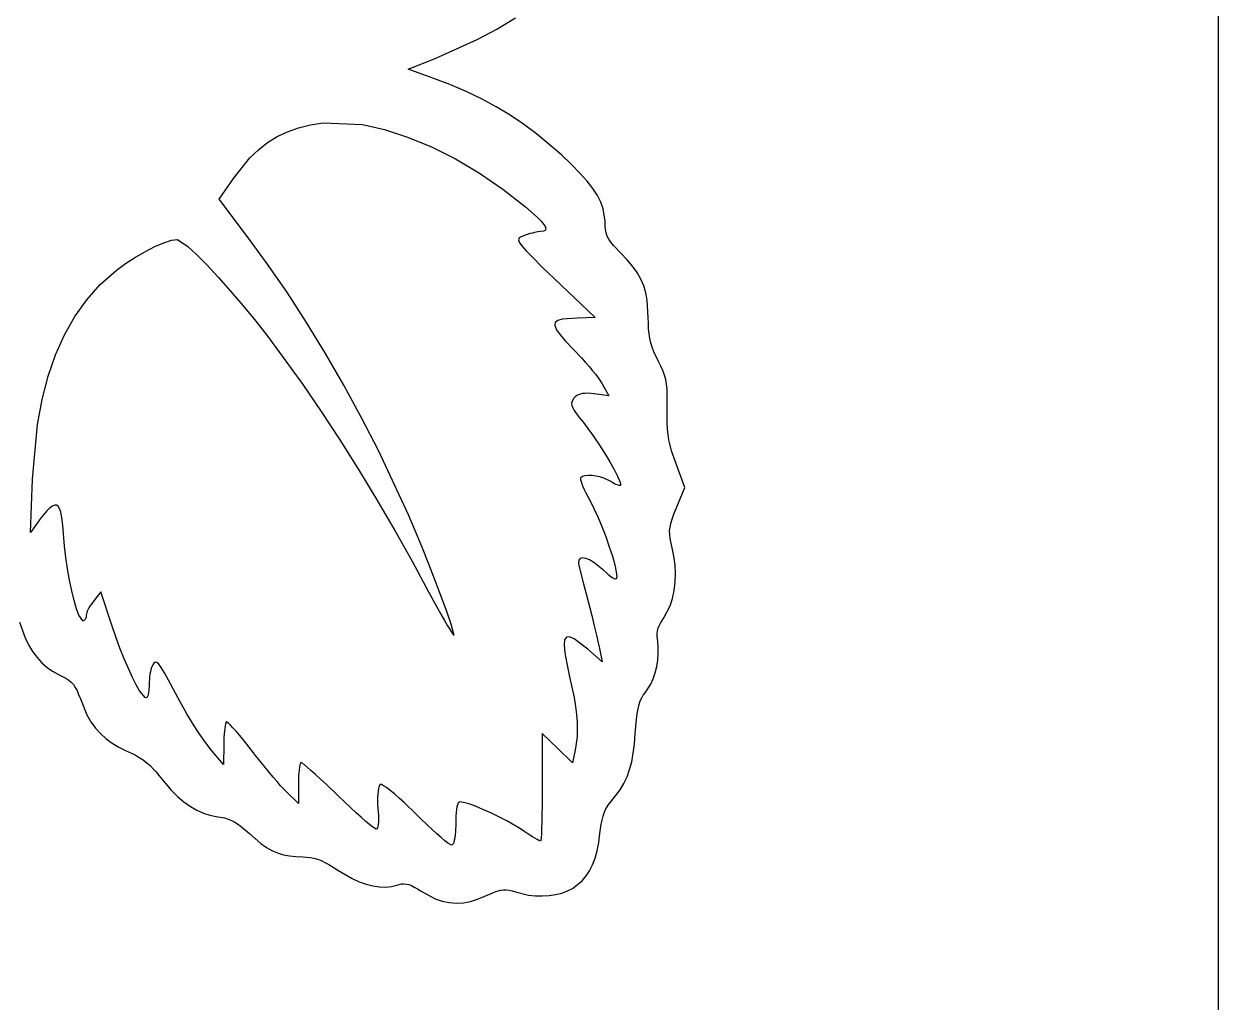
# Model space of a CAD drawing. Extents: x -395 to -66, y -1367 to -1153.
# Drawn here: x -107.802 to -104.276, y -1301.467 to -1298.581 of the extents above; entities that cross this region are included whole.
import ezdxf

# ---------------------------------------------------------------- set-up
doc = ezdxf.new("R2010")
doc.units = 0
doc.layers.add('FAB_3$PI_PROJECTOR$RPI$SI0', color=85, linetype='CONTINUOUS')

msp = doc.modelspace()

# ---------------------------------------------------------------- linework, layer by layer
at = {"layer": 'FAB_3$PI_PROJECTOR$RPI$SI0'}
for p, q in [((-104.276, -1281.1297), (-104.276, -1331.6297)), ((-106.4049, -1298.5965), (-106.3498, -1298.5634)), ((-106.4631, -1298.6277), (-106.4049, -1298.5965)), ((-106.5872, -1298.6832), (-106.4631, -1298.6277)), ((-106.6672, -1298.7145), (-106.5872, -1298.6832)), ((-106.5942, -1298.7412), (-106.6672, -1298.7145)), ((-106.544, -1298.7603), (-106.5942, -1298.7412)), ((-106.4963, -1298.7807), (-106.544, -1298.7603)), ((-106.4509, -1298.8024), (-106.4963, -1298.7807)), ((-106.4076, -1298.8256), (-106.4509, -1298.8024)), ((-106.3661, -1298.8504), (-106.4076, -1298.8256)), ((-106.3263, -1298.8768), (-106.3661, -1298.8504)), ((-107.0535, -1298.9138), (-107.0231, -1298.8994)), ((-107.0231, -1298.8994), (-106.9905, -1298.888)), ((-106.9905, -1298.888), (-106.9555, -1298.8794)), ((-106.9555, -1298.8794), (-106.9179, -1298.8735)), ((-106.9179, -1298.8735), (-106.8019, -1298.8783)), ((-106.8019, -1298.8783), (-106.7369, -1298.8929)), ((-106.7369, -1298.8929), (-106.6688, -1298.915)), ((-106.2879, -1298.9051), (-106.3263, -1298.8768)), ((-107.1089, -1298.9524), (-107.082, -1298.9314)), ((-107.082, -1298.9314), (-107.0535, -1298.9138)), ((-106.6688, -1298.915), (-106.5986, -1298.9441)), ((-106.2147, -1298.9674), (-106.2879, -1298.9051)), ((-107.1345, -1298.9768), (-107.1089, -1298.9524)), ((-106.5986, -1298.9441), (-106.5276, -1298.9797)), ((-106.1853, -1298.9956), (-106.2147, -1298.9674)), ((-107.1824, -1299.0371), (-107.1345, -1298.9768)), ((-106.5276, -1298.9797), (-106.4568, -1299.0213)), ((-106.1601, -1299.0213), (-106.1853, -1298.9956)), ((-107.2253, -1299.0986), (-107.1824, -1299.0371)), ((-106.4568, -1299.0213), (-106.3873, -1299.0684)), ((-106.1391, -1299.0451), (-106.1601, -1299.0213)), ((-106.3873, -1299.0684), (-106.3203, -1299.1206)), ((-106.1219, -1299.0672), (-106.1391, -1299.0451)), ((-106.1083, -1299.0879), (-106.1219, -1299.0672)), ((-107.136, -1299.2169), (-107.2253, -1299.0986)), ((-106.0982, -1299.1075), (-106.1083, -1299.0879)), ((-106.0912, -1299.1265), (-106.0982, -1299.1075)), ((-106.3203, -1299.1206), (-106.2865, -1299.1509)), ((-106.0859, -1299.1635), (-106.0912, -1299.1265)), ((-106.2865, -1299.1509), (-106.2749, -1299.1628)), ((-106.2749, -1299.1628), (-106.2667, -1299.1726)), ((-106.2667, -1299.1726), (-106.262, -1299.1804)), ((-106.262, -1299.1804), (-106.2606, -1299.1864)), ((-106.0857, -1299.1765), (-106.0859, -1299.1635)), ((-106.0846, -1299.1878), (-106.0857, -1299.1765)), ((-107.3661, -1299.2195), (-107.3483, -1299.2169)), ((-107.3483, -1299.2169), (-107.3177, -1299.2376)), ((-107.0802, -1299.2927), (-107.136, -1299.2169)), ((-106.3396, -1299.2127), (-106.3418, -1299.2178)), ((-106.3418, -1299.2178), (-106.3395, -1299.2251)), ((-106.325, -1299.2053), (-106.3396, -1299.2127)), ((-106.319, -1299.2034), (-106.325, -1299.2053)), ((-106.3129, -1299.2015), (-106.319, -1299.2034)), ((-106.3067, -1299.1997), (-106.3129, -1299.2015)), ((-106.3005, -1299.1981), (-106.3067, -1299.1997)), ((-106.2946, -1299.1966), (-106.3005, -1299.1981)), ((-106.2891, -1299.1954), (-106.2946, -1299.1966)), ((-106.2841, -1299.1945), (-106.2891, -1299.1954)), ((-106.2762, -1299.1937), (-106.2841, -1299.1945)), ((-106.2678, -1299.1929), (-106.2762, -1299.1937)), ((-106.2625, -1299.1905), (-106.2678, -1299.1929)), ((-106.2606, -1299.1864), (-106.2625, -1299.1905)), ((-106.0827, -1299.198), (-106.0846, -1299.1878)), ((-106.0796, -1299.2073), (-106.0827, -1299.198)), ((-106.0751, -1299.2163), (-106.0796, -1299.2073)), ((-106.0691, -1299.2254), (-106.0751, -1299.2163)), ((-107.4721, -1299.2694), (-107.4428, -1299.2523)), ((-107.4428, -1299.2523), (-107.4146, -1299.2378)), ((-107.4146, -1299.2378), (-107.3886, -1299.2267)), ((-107.3886, -1299.2267), (-107.3661, -1299.2195)), ((-107.3177, -1299.2376), (-107.2923, -1299.2613)), ((-106.3395, -1299.2251), (-106.332, -1299.2358)), ((-106.332, -1299.2358), (-106.3186, -1299.2509)), ((-106.3186, -1299.2509), (-106.2986, -1299.2714)), ((-106.0613, -1299.235), (-106.0691, -1299.2254)), ((-106.0395, -1299.2575), (-106.0613, -1299.235)), ((-107.5294, -1299.3087), (-107.5014, -1299.2884)), ((-107.5014, -1299.2884), (-107.4721, -1299.2694)), ((-107.2923, -1299.2613), (-107.262, -1299.2921)), ((-106.2986, -1299.2714), (-106.2712, -1299.2984)), ((-106.0206, -1299.2771), (-106.0395, -1299.2575)), ((-106.0045, -1299.2961), (-106.0206, -1299.2771)), ((-107.5769, -1299.3503), (-107.5294, -1299.3087)), ((-107.262, -1299.2921), (-107.228, -1299.3286)), ((-107.0237, -1299.3748), (-107.0802, -1299.2927)), ((-106.2712, -1299.2984), (-106.2356, -1299.3329)), ((-105.9911, -1299.3148), (-106.0045, -1299.2961)), ((-105.9804, -1299.3338), (-105.9911, -1299.3148)), ((-107.6161, -1299.3949), (-107.5769, -1299.3503)), ((-107.228, -1299.3286), (-107.1917, -1299.3694)), ((-106.2356, -1299.3329), (-106.115, -1299.4478)), ((-105.9719, -1299.3535), (-105.9804, -1299.3338)), ((-105.9657, -1299.3742), (-105.9719, -1299.3535)), ((-107.651, -1299.4441), (-107.6161, -1299.3949)), ((-107.1917, -1299.3694), (-107.1543, -1299.413)), ((-106.9672, -1299.462), (-107.0237, -1299.3748)), ((-105.9615, -1299.3966), (-105.9657, -1299.3742)), ((-107.1543, -1299.413), (-107.1171, -1299.4582)), ((-105.9583, -1299.4478), (-105.9615, -1299.3966)), ((-107.6815, -1299.4982), (-107.651, -1299.4441)), ((-107.1171, -1299.4582), (-107.0815, -1299.5035)), ((-106.9115, -1299.5532), (-106.9672, -1299.462)), ((-106.2327, -1299.4624), (-106.2339, -1299.4714)), ((-106.2254, -1299.456), (-106.2327, -1299.4624)), ((-106.2121, -1299.4518), (-106.2254, -1299.456)), ((-106.1672, -1299.449), (-106.2121, -1299.4518)), ((-106.115, -1299.4478), (-106.1672, -1299.449)), ((-105.958, -1299.4648), (-105.9583, -1299.4478)), ((-105.9572, -1299.4805), (-105.958, -1299.4648)), ((-107.7078, -1299.5571), (-107.6815, -1299.4982)), ((-106.2339, -1299.4714), (-106.2292, -1299.4833)), ((-106.2292, -1299.4833), (-106.2186, -1299.4986)), ((-106.2186, -1299.4986), (-106.2022, -1299.5176)), ((-105.9557, -1299.4951), (-105.9572, -1299.4805)), ((-105.9535, -1299.5089), (-105.9557, -1299.4951)), ((-107.0815, -1299.5035), (-106.978, -1299.6453)), ((-106.2022, -1299.5176), (-106.1799, -1299.5406)), ((-105.9505, -1299.5221), (-105.9535, -1299.5089)), ((-105.9466, -1299.5351), (-105.9505, -1299.5221)), ((-105.9419, -1299.5482), (-105.9466, -1299.5351)), ((-107.7298, -1299.6208), (-107.7078, -1299.5571)), ((-106.8571, -1299.6472), (-106.9115, -1299.5532)), ((-106.1799, -1299.5406), (-106.1559, -1299.5662)), ((-106.1559, -1299.5662), (-106.1443, -1299.5792)), ((-105.9293, -1299.5754), (-105.9419, -1299.5482)), ((-106.1443, -1299.5792), (-106.1331, -1299.592)), ((-106.1331, -1299.592), (-106.1228, -1299.6043)), ((-106.1228, -1299.6043), (-106.1135, -1299.6157)), ((-105.9216, -1299.5905), (-105.9293, -1299.5754)), ((-105.9154, -1299.6042), (-105.9216, -1299.5905)), ((-105.9105, -1299.6173), (-105.9154, -1299.6042)), ((-107.7477, -1299.6894), (-107.7298, -1299.6208)), ((-106.1135, -1299.6157), (-106.1054, -1299.6262)), ((-106.1054, -1299.6262), (-106.0989, -1299.6353)), ((-106.0989, -1299.6353), (-106.0941, -1299.6427)), ((-105.9069, -1299.6304), (-105.9105, -1299.6173)), ((-105.9044, -1299.644), (-105.9069, -1299.6304)), ((-106.978, -1299.6453), (-106.9239, -1299.7248)), ((-106.8047, -1299.743), (-106.8571, -1299.6472)), ((-106.1646, -1299.6751), (-106.1695, -1299.6779)), ((-106.1589, -1299.6731), (-106.1646, -1299.6751)), ((-106.1526, -1299.6717), (-106.1589, -1299.6731)), ((-106.1454, -1299.6711), (-106.1526, -1299.6717)), ((-106.1373, -1299.671), (-106.1454, -1299.6711)), ((-106.1184, -1299.6729), (-106.1373, -1299.671)), ((-106.0743, -1299.6787), (-106.1184, -1299.6729)), ((-106.0941, -1299.6427), (-106.0743, -1299.6787)), ((-105.9028, -1299.6589), (-105.9044, -1299.644)), ((-105.9021, -1299.6756), (-105.9028, -1299.6589)), ((-105.9026, -1299.717), (-105.9021, -1299.6756)), ((-107.7614, -1299.7629), (-107.7477, -1299.6894)), ((-106.184, -1299.6959), (-106.1848, -1299.7012)), ((-106.1848, -1299.7012), (-106.1839, -1299.7071)), ((-106.1776, -1299.6857), (-106.184, -1299.6959)), ((-106.1839, -1299.7071), (-106.1812, -1299.7138)), ((-106.1739, -1299.6814), (-106.1776, -1299.6857)), ((-106.1695, -1299.6779), (-106.1739, -1299.6814)), ((-106.9239, -1299.7248), (-106.8691, -1299.8085)), ((-106.7549, -1299.8393), (-106.8047, -1299.743)), ((-106.1812, -1299.7138), (-106.1766, -1299.7219)), ((-106.1766, -1299.7219), (-106.1699, -1299.7317)), ((-106.1699, -1299.7317), (-106.161, -1299.7434)), ((-106.161, -1299.7434), (-106.1498, -1299.7576)), ((-105.9028, -1299.7383), (-105.9026, -1299.717)), ((-105.9024, -1299.7576), (-105.9028, -1299.7383)), ((-107.7765, -1299.9247), (-107.7614, -1299.7629)), ((-106.1498, -1299.7576), (-106.1187, -1299.7995)), ((-105.9014, -1299.7755), (-105.9024, -1299.7576)), ((-105.8997, -1299.7923), (-105.9014, -1299.7755)), ((-106.8691, -1299.8085), (-106.8142, -1299.8956)), ((-106.1187, -1299.7995), (-106.1024, -1299.824)), ((-105.8972, -1299.8084), (-105.8997, -1299.7923)), ((-105.8938, -1299.8244), (-105.8972, -1299.8084)), ((-106.6661, -1300.0291), (-106.7549, -1299.8393)), ((-106.1024, -1299.824), (-106.0865, -1299.849)), ((-106.0865, -1299.849), (-106.0718, -1299.8735)), ((-105.8893, -1299.8407), (-105.8938, -1299.8244)), ((-105.8771, -1299.8759), (-105.8893, -1299.8407)), ((-106.0718, -1299.8735), (-106.0591, -1299.8962)), ((-105.8504, -1299.949), (-105.8771, -1299.8759)), ((-106.8142, -1299.8956), (-106.7599, -1299.985)), ((-106.1579, -1299.92), (-106.1581, -1299.9259)), ((-106.1524, -1299.9165), (-106.1579, -1299.92)), ((-106.1447, -1299.9142), (-106.1524, -1299.9165)), ((-106.1352, -1299.9133), (-106.1447, -1299.9142)), ((-106.1245, -1299.9135), (-106.1352, -1299.9133)), ((-106.1131, -1299.915), (-106.1245, -1299.9135)), ((-106.1012, -1299.9175), (-106.1131, -1299.915)), ((-106.0896, -1299.9212), (-106.1012, -1299.9175)), ((-106.0685, -1299.9316), (-106.0896, -1299.9212)), ((-106.0591, -1299.8962), (-106.049, -1299.9159)), ((-106.049, -1299.9159), (-106.0422, -1299.9312)), ((-107.7823, -1300.0813), (-107.7765, -1299.9247)), ((-106.1581, -1299.9259), (-106.1566, -1299.9313)), ((-106.1566, -1299.9313), (-106.1543, -1299.938)), ((-106.1543, -1299.938), (-106.1511, -1299.9459)), ((-106.1511, -1299.9459), (-106.1471, -1299.9548)), ((-106.1471, -1299.9548), (-106.1425, -1299.9647)), ((-106.0633, -1299.9349), (-106.0685, -1299.9316)), ((-106.0583, -1299.9376), (-106.0633, -1299.9349)), ((-106.0538, -1299.9397), (-106.0583, -1299.9376)), ((-106.0498, -1299.9413), (-106.0538, -1299.9397)), ((-106.0463, -1299.9424), (-106.0498, -1299.9413)), ((-106.0434, -1299.9429), (-106.0463, -1299.9424)), ((-106.0413, -1299.9428), (-106.0434, -1299.9429)), ((-106.0422, -1299.9312), (-106.0395, -1299.9409)), ((-106.0395, -1299.9409), (-106.0413, -1299.9428)), ((-105.8759, -1300.0105), (-105.8504, -1299.949)), ((-106.7599, -1299.985), (-106.7068, -1300.0756)), ((-106.1425, -1299.9647), (-106.1371, -1299.9752)), ((-106.1371, -1299.9752), (-106.1312, -1299.9862)), ((-106.1312, -1299.9862), (-106.1075, -1300.0351)), ((-107.744, -1300.0293), (-107.7488, -1300.0353)), ((-107.7392, -1300.0236), (-107.744, -1300.0293)), ((-107.7343, -1300.0182), (-107.7392, -1300.0236)), ((-107.7296, -1300.0135), (-107.7343, -1300.0182)), ((-107.7252, -1300.0093), (-107.7296, -1300.0135)), ((-107.7173, -1300.0036), (-107.7252, -1300.0093)), ((-107.7106, -1300.0008), (-107.7173, -1300.0036)), ((-107.7049, -1300.0007), (-107.7106, -1300.0008)), ((-107.7002, -1300.0038), (-107.7049, -1300.0007)), ((-107.6963, -1300.0107), (-107.7002, -1300.0038)), ((-107.6929, -1300.022), (-107.6963, -1300.0107)), ((-107.6899, -1300.0381), (-107.6929, -1300.022)), ((-106.6472, -1300.0733), (-106.6661, -1300.0291)), ((-105.8878, -1300.0422), (-105.8826, -1300.0276)), ((-105.8826, -1300.0276), (-105.8759, -1300.0105)), ((-107.7579, -1300.0477), (-107.7823, -1300.0813)), ((-107.7535, -1300.0415), (-107.7579, -1300.0477)), ((-107.7488, -1300.0353), (-107.7535, -1300.0415)), ((-107.6871, -1300.0598), (-107.6899, -1300.0381)), ((-107.6813, -1300.1219), (-107.6871, -1300.0598)), ((-106.1075, -1300.0351), (-106.0955, -1300.0639)), ((-106.0955, -1300.0639), (-106.084, -1300.0939)), ((-105.894, -1300.0662), (-105.8916, -1300.0548)), ((-105.8916, -1300.0548), (-105.8878, -1300.0422)), ((-106.7068, -1300.0756), (-106.6556, -1300.1664)), ((-106.6269, -1300.1227), (-106.6472, -1300.0733)), ((-106.084, -1300.0939), (-106.0734, -1300.1236)), ((-105.8952, -1300.0769), (-105.894, -1300.0662)), ((-105.8951, -1300.0877), (-105.8952, -1300.0769)), ((-105.8938, -1300.0992), (-105.8951, -1300.0877)), ((-105.8875, -1300.1266), (-105.8938, -1300.0992)), ((-107.6776, -1300.1552), (-107.6813, -1300.1219)), ((-106.6062, -1300.1746), (-106.6269, -1300.1227)), ((-106.0734, -1300.1236), (-106.0644, -1300.1517)), ((-105.8824, -1300.1515), (-105.8875, -1300.1266)), ((-107.6726, -1300.1891), (-107.6776, -1300.1552)), ((-106.6556, -1300.1664), (-106.6069, -1300.2565)), ((-106.1633, -1300.1636), (-106.1646, -1300.1719)), ((-106.159, -1300.1585), (-106.1633, -1300.1636)), ((-106.1521, -1300.1566), (-106.159, -1300.1585)), ((-106.1428, -1300.1579), (-106.1521, -1300.1566)), ((-106.1316, -1300.1623), (-106.1428, -1300.1579)), ((-106.1187, -1300.1698), (-106.1316, -1300.1623)), ((-106.0894, -1300.1939), (-106.1187, -1300.1698)), ((-106.0644, -1300.1517), (-106.0574, -1300.1768)), ((-105.8794, -1300.177), (-105.8824, -1300.1515)), ((-107.6667, -1300.2224), (-107.6726, -1300.1891)), ((-106.5861, -1300.2263), (-106.6062, -1300.1746)), ((-106.1646, -1300.1719), (-106.1625, -1300.1834)), ((-106.1625, -1300.1834), (-106.1493, -1300.2327)), ((-106.0811, -1300.202), (-106.0894, -1300.1939)), ((-106.0738, -1300.2084), (-106.0811, -1300.202)), ((-106.0574, -1300.1768), (-106.0528, -1300.1975)), ((-106.0528, -1300.1975), (-106.0511, -1300.2124)), ((-105.8784, -1300.2028), (-105.8794, -1300.177)), ((-105.8794, -1300.2283), (-105.8784, -1300.2028)), ((-107.6602, -1300.254), (-107.6667, -1300.2224)), ((-106.5677, -1300.275), (-106.5861, -1300.2263)), ((-106.1493, -1300.2327), (-106.1415, -1300.263)), ((-106.0676, -1300.2134), (-106.0738, -1300.2084)), ((-106.0625, -1300.2168), (-106.0676, -1300.2134)), ((-106.0583, -1300.2187), (-106.0625, -1300.2168)), ((-106.0551, -1300.2192), (-106.0583, -1300.2187)), ((-106.0529, -1300.2183), (-106.0551, -1300.2192)), ((-106.0511, -1300.2124), (-106.0529, -1300.2183)), ((-105.8823, -1300.2529), (-105.8794, -1300.2283)), ((-107.6534, -1300.2825), (-107.6602, -1300.254)), ((-107.5746, -1300.2565), (-107.5955, -1300.2832)), ((-107.5421, -1300.3551), (-107.5746, -1300.2565)), ((-106.6069, -1300.2565), (-106.5818, -1300.3025)), ((-106.552, -1300.318), (-106.5677, -1300.275)), ((-106.1415, -1300.263), (-106.1253, -1300.3268)), ((-105.8936, -1300.2977), (-105.887, -1300.2762)), ((-105.887, -1300.2762), (-105.8823, -1300.2529)), ((-107.6464, -1300.3069), (-107.6534, -1300.2825)), ((-107.6397, -1300.3258), (-107.6464, -1300.3069)), ((-107.6125, -1300.3094), (-107.6146, -1300.3142)), ((-107.6099, -1300.3043), (-107.6125, -1300.3094)), ((-107.6069, -1300.299), (-107.6099, -1300.3043)), ((-107.6034, -1300.2936), (-107.6069, -1300.299)), ((-107.5955, -1300.2832), (-107.6034, -1300.2936)), ((-106.5818, -1300.3025), (-106.5703, -1300.3229)), ((-105.9119, -1300.3331), (-105.8936, -1300.2977)), ((-107.8148, -1300.3459), (-107.7983, -1300.3921)), ((-107.628, -1300.3424), (-107.6397, -1300.3258)), ((-107.6261, -1300.3421), (-107.628, -1300.3424)), ((-107.6243, -1300.3414), (-107.6261, -1300.3421)), ((-107.6227, -1300.3402), (-107.6243, -1300.3414)), ((-107.6212, -1300.3387), (-107.6227, -1300.3402)), ((-107.62, -1300.3367), (-107.6212, -1300.3387)), ((-107.6189, -1300.3345), (-107.62, -1300.3367)), ((-107.6182, -1300.3319), (-107.6189, -1300.3345)), ((-107.6175, -1300.3261), (-107.6182, -1300.3319)), ((-107.6172, -1300.3227), (-107.6175, -1300.3261)), ((-107.6162, -1300.3187), (-107.6172, -1300.3227)), ((-107.6146, -1300.3142), (-107.6162, -1300.3187)), ((-106.5703, -1300.3229), (-106.56, -1300.3411)), ((-106.56, -1300.3411), (-106.5509, -1300.3566)), ((-106.54, -1300.3525), (-106.552, -1300.318)), ((-106.1253, -1300.3268), (-106.1178, -1300.3572)), ((-105.9223, -1300.3493), (-105.9176, -1300.3414)), ((-105.9176, -1300.3414), (-105.9119, -1300.3331)), ((-107.5302, -1300.3896), (-107.5421, -1300.3551)), ((-106.5509, -1300.3566), (-106.5433, -1300.3692)), ((-106.5433, -1300.3692), (-106.5374, -1300.3784)), ((-106.5315, -1300.3853), (-106.54, -1300.3525)), ((-106.5374, -1300.3784), (-106.5334, -1300.3839)), ((-106.1178, -1300.3572), (-106.1112, -1300.3845)), ((-105.9321, -1300.3871), (-105.9318, -1300.3793)), ((-105.9318, -1300.3793), (-105.9307, -1300.3718)), ((-105.9307, -1300.3718), (-105.9288, -1300.3643)), ((-105.9288, -1300.3643), (-105.926, -1300.3569)), ((-105.926, -1300.3569), (-105.9223, -1300.3493)), ((-107.7983, -1300.3921), (-107.7878, -1300.4132)), ((-107.7878, -1300.4132), (-107.7759, -1300.4327)), ((-107.5179, -1300.4229), (-107.5302, -1300.3896)), ((-106.5334, -1300.3839), (-106.5315, -1300.3853)), ((-106.2055, -1300.3984), (-106.207, -1300.4139)), ((-106.207, -1300.4139), (-106.2048, -1300.437)), ((-106.2001, -1300.3903), (-106.2055, -1300.3984)), ((-106.1908, -1300.3892), (-106.2001, -1300.3903)), ((-106.1773, -1300.395), (-106.1908, -1300.3892)), ((-106.137, -1300.4259), (-106.1773, -1300.395)), ((-106.1112, -1300.3845), (-106.1059, -1300.4072)), ((-106.1059, -1300.4072), (-106.1022, -1300.4236)), ((-105.9305, -1300.4039), (-105.9321, -1300.3871)), ((-105.9287, -1300.4209), (-105.9305, -1300.4039)), ((-107.7759, -1300.4327), (-107.7628, -1300.4503)), ((-107.7628, -1300.4503), (-107.7485, -1300.4661)), ((-107.5054, -1300.4543), (-107.5179, -1300.4229)), ((-106.2048, -1300.437), (-106.1992, -1300.468)), ((-106.0941, -1300.4631), (-106.137, -1300.4259)), ((-106.1022, -1300.4236), (-106.0941, -1300.4631)), ((-105.9303, -1300.4579), (-105.9287, -1300.4391)), ((-105.9287, -1300.4391), (-105.9287, -1300.4209)), ((-107.7485, -1300.4661), (-107.7332, -1300.4798)), ((-107.7332, -1300.4798), (-107.7169, -1300.4912)), ((-107.4931, -1300.4833), (-107.5054, -1300.4543)), ((-107.4813, -1300.5092), (-107.4931, -1300.4833)), ((-107.4267, -1300.4859), (-107.4282, -1300.4923)), ((-107.4251, -1300.4803), (-107.4267, -1300.4859)), ((-107.4214, -1300.4723), (-107.4251, -1300.4803)), ((-107.4177, -1300.4669), (-107.4214, -1300.4723)), ((-107.4137, -1300.4644), (-107.4177, -1300.4669)), ((-107.4091, -1300.4653), (-107.4137, -1300.4644)), ((-107.4034, -1300.4704), (-107.4091, -1300.4653)), ((-107.396, -1300.4802), (-107.4034, -1300.4704)), ((-107.3865, -1300.4956), (-107.396, -1300.4802)), ((-106.1992, -1300.468), (-106.1904, -1300.5071)), ((-105.938, -1300.4954), (-105.9334, -1300.4769)), ((-105.9334, -1300.4769), (-105.9303, -1300.4579)), ((-107.7169, -1300.4912), (-107.6999, -1300.5002)), ((-107.6999, -1300.5002), (-107.678, -1300.511)), ((-107.678, -1300.511), (-107.6694, -1300.5168)), ((-107.6694, -1300.5168), (-107.662, -1300.5231)), ((-107.662, -1300.5231), (-107.6556, -1300.5303)), ((-107.4701, -1300.5313), (-107.4813, -1300.5092)), ((-107.4317, -1300.5233), (-107.4319, -1300.5315)), ((-107.4312, -1300.5152), (-107.4317, -1300.5233)), ((-107.4305, -1300.5071), (-107.4312, -1300.5152)), ((-107.4294, -1300.4995), (-107.4305, -1300.5071)), ((-107.4282, -1300.4923), (-107.4294, -1300.4995)), ((-107.3744, -1300.5172), (-107.3865, -1300.4956)), ((-107.3402, -1300.5814), (-107.3744, -1300.5172)), ((-106.1904, -1300.5071), (-106.1772, -1300.5682)), ((-105.9507, -1300.5291), (-105.9438, -1300.513)), ((-105.9438, -1300.513), (-105.938, -1300.4954)), ((-107.6556, -1300.5303), (-107.65, -1300.5385)), ((-107.65, -1300.5385), (-107.6448, -1300.5481)), ((-107.6448, -1300.5481), (-107.6399, -1300.5592)), ((-107.4599, -1300.5491), (-107.4701, -1300.5313)), ((-107.4435, -1300.5686), (-107.4599, -1300.5491)), ((-107.4333, -1300.554), (-107.4344, -1300.5595)), ((-107.4325, -1300.5475), (-107.4333, -1300.554)), ((-107.4319, -1300.5315), (-107.4325, -1300.5475)), ((-105.973, -1300.5617), (-105.9676, -1300.5547)), ((-105.9676, -1300.5547), (-105.9507, -1300.5291)), ((-107.6399, -1300.5592), (-107.6349, -1300.5721)), ((-107.6349, -1300.5721), (-107.6154, -1300.6195)), ((-107.4412, -1300.5695), (-107.4435, -1300.5686)), ((-107.4392, -1300.5689), (-107.4412, -1300.5695)), ((-107.4374, -1300.567), (-107.4392, -1300.5689)), ((-107.4358, -1300.5639), (-107.4374, -1300.567)), ((-107.4344, -1300.5595), (-107.4358, -1300.5639)), ((-107.3305, -1300.5988), (-107.3402, -1300.5814)), ((-106.1772, -1300.5682), (-106.1728, -1300.5946)), ((-105.9883, -1300.6018), (-105.9853, -1300.5894)), ((-105.9853, -1300.5894), (-105.9818, -1300.5787)), ((-105.9818, -1300.5787), (-105.9777, -1300.5696)), ((-105.9777, -1300.5696), (-105.973, -1300.5617)), ((-107.6154, -1300.6195), (-107.6036, -1300.6399)), ((-107.3203, -1300.6166), (-107.3305, -1300.5988)), ((-107.3096, -1300.6345), (-107.3203, -1300.6166)), ((-106.1728, -1300.5946), (-106.1698, -1300.6189)), ((-106.1698, -1300.6189), (-106.1681, -1300.6416)), ((-105.9931, -1300.6329), (-105.9909, -1300.6162)), ((-105.9909, -1300.6162), (-105.9883, -1300.6018)), ((-107.6036, -1300.6399), (-107.5904, -1300.6584)), ((-107.5904, -1300.6584), (-107.5756, -1300.6751)), ((-107.2988, -1300.6521), (-107.3096, -1300.6345)), ((-107.288, -1300.6689), (-107.2988, -1300.6521)), ((-107.2088, -1300.6594), (-107.2097, -1300.6673)), ((-107.2078, -1300.6526), (-107.2088, -1300.6594)), ((-107.2067, -1300.6471), (-107.2078, -1300.6526)), ((-107.2045, -1300.6406), (-107.2067, -1300.6471)), ((-107.2022, -1300.6409), (-107.2045, -1300.6406)), ((-107.198, -1300.644), (-107.2022, -1300.6409)), ((-107.1919, -1300.6496), (-107.198, -1300.644)), ((-107.1843, -1300.6575), (-107.1919, -1300.6496)), ((-107.1753, -1300.6674), (-107.1843, -1300.6575)), ((-106.1678, -1300.663), (-106.1687, -1300.6836)), ((-106.1681, -1300.6416), (-106.1678, -1300.663)), ((-105.9966, -1300.6742), (-105.9931, -1300.6329)), ((-107.5756, -1300.6751), (-107.5591, -1300.69)), ((-107.5591, -1300.69), (-107.541, -1300.7032)), ((-107.2776, -1300.6845), (-107.288, -1300.6689)), ((-107.2678, -1300.6987), (-107.2776, -1300.6845)), ((-107.2509, -1300.7206), (-107.2678, -1300.6987)), ((-107.2113, -1300.696), (-107.2114, -1300.7067)), ((-107.2109, -1300.6858), (-107.2113, -1300.696)), ((-107.2104, -1300.6762), (-107.2109, -1300.6858)), ((-107.2097, -1300.6673), (-107.2104, -1300.6762)), ((-107.1652, -1300.6792), (-107.1753, -1300.6674)), ((-107.1541, -1300.6925), (-107.1652, -1300.6792)), ((-107.1302, -1300.723), (-107.1541, -1300.6925)), ((-106.2263, -1300.7183), (-106.2716, -1300.6742)), ((-106.2716, -1300.6742), (-106.2716, -1300.8332)), ((-106.1687, -1300.6836), (-106.1708, -1300.7038)), ((-105.999, -1300.7048), (-105.9966, -1300.6742)), ((-107.541, -1300.7032), (-107.521, -1300.7149)), ((-107.521, -1300.7149), (-107.4992, -1300.7253)), ((-107.4992, -1300.7253), (-107.4728, -1300.7379)), ((-107.2126, -1300.7659), (-107.2509, -1300.7206)), ((-107.2114, -1300.7067), (-107.2126, -1300.7659)), ((-107.1175, -1300.7394), (-107.1302, -1300.723)), ((-106.1823, -1300.7612), (-106.2263, -1300.7183)), ((-106.1741, -1300.7241), (-106.1823, -1300.7612)), ((-106.1708, -1300.7038), (-106.1741, -1300.7241)), ((-106.0073, -1300.7578), (-106.0025, -1300.7325)), ((-106.0025, -1300.7325), (-105.999, -1300.7048)), ((-107.4728, -1300.7379), (-107.4608, -1300.745)), ((-107.4608, -1300.745), (-107.4495, -1300.7526)), ((-107.4495, -1300.7526), (-107.4388, -1300.7607)), ((-107.4388, -1300.7607), (-107.4289, -1300.7694)), ((-107.4289, -1300.7694), (-107.4196, -1300.7785)), ((-107.1045, -1300.756), (-107.1175, -1300.7394)), ((-107.0913, -1300.7724), (-107.1045, -1300.756)), ((-106.9874, -1300.7683), (-106.9883, -1300.7742)), ((-106.9863, -1300.7638), (-106.9874, -1300.7683)), ((-106.984, -1300.7601), (-106.9863, -1300.7638)), ((-106.9808, -1300.7617), (-106.984, -1300.7601)), ((-106.9746, -1300.7663), (-106.9808, -1300.7617)), ((-106.9657, -1300.7735), (-106.9746, -1300.7663)), ((-106.0133, -1300.7809), (-106.0073, -1300.7578)), ((-107.4196, -1300.7785), (-107.4109, -1300.7882)), ((-107.4109, -1300.7882), (-107.4029, -1300.7984)), ((-107.4029, -1300.7984), (-107.3665, -1300.8418)), ((-107.0784, -1300.7882), (-107.0913, -1300.7724)), ((-107.0659, -1300.8031), (-107.0784, -1300.7882)), ((-107.0542, -1300.8166), (-107.0659, -1300.8031)), ((-106.9905, -1300.7992), (-106.9908, -1300.8095)), ((-106.9899, -1300.7898), (-106.9905, -1300.7992)), ((-106.9892, -1300.7814), (-106.9899, -1300.7898)), ((-106.9883, -1300.7742), (-106.9892, -1300.7814)), ((-106.9545, -1300.7833), (-106.9657, -1300.7735)), ((-106.9411, -1300.7951), (-106.9545, -1300.7833)), ((-106.9261, -1300.8089), (-106.9411, -1300.7951)), ((-106.03, -1300.822), (-106.0209, -1300.8021)), ((-106.0209, -1300.8021), (-106.0133, -1300.7809)), ((-107.0436, -1300.8286), (-107.0542, -1300.8166)), ((-107.0269, -1300.8459), (-107.0436, -1300.8286)), ((-106.9908, -1300.8095), (-106.991, -1300.8204)), ((-106.991, -1300.8204), (-106.991, -1300.8808)), ((-106.9096, -1300.8243), (-106.9261, -1300.8089)), ((-106.8738, -1300.8587), (-106.9096, -1300.8243)), ((-106.755, -1300.8377), (-106.7562, -1300.8449)), ((-106.7536, -1300.8318), (-106.755, -1300.8377)), ((-106.7496, -1300.8251), (-106.7536, -1300.8318)), ((-106.7462, -1300.8254), (-106.7496, -1300.8251)), ((-106.74, -1300.8286), (-106.7462, -1300.8254)), ((-106.7313, -1300.8344), (-106.74, -1300.8286)), ((-106.7205, -1300.8426), (-106.7313, -1300.8344)), ((-106.2716, -1300.8332), (-106.2719, -1300.8883)), ((-106.0409, -1300.8407), (-106.03, -1300.822)), ((-107.3665, -1300.8418), (-107.3479, -1300.8601)), ((-107.3479, -1300.8601), (-107.329, -1300.876)), ((-106.991, -1300.8808), (-107.0269, -1300.8459)), ((-106.8551, -1300.8765), (-106.8738, -1300.8587)), ((-106.7574, -1300.8627), (-106.7575, -1300.8729)), ((-106.7575, -1300.8729), (-106.7572, -1300.8836)), ((-106.7569, -1300.8533), (-106.7574, -1300.8627)), ((-106.7562, -1300.8449), (-106.7569, -1300.8533)), ((-106.7079, -1300.853), (-106.7205, -1300.8426)), ((-106.6937, -1300.8652), (-106.7079, -1300.853)), ((-106.6783, -1300.8791), (-106.6937, -1300.8652)), ((-106.0685, -1300.8761), (-106.0409, -1300.8407)), ((-107.329, -1300.876), (-107.3099, -1300.8895)), ((-107.3099, -1300.8895), (-107.2908, -1300.9007)), ((-107.2908, -1300.9007), (-107.2716, -1300.9093)), ((-107.2716, -1300.9093), (-107.2525, -1300.9154)), ((-106.8373, -1300.8932), (-106.8551, -1300.8765)), ((-106.8206, -1300.9085), (-106.8373, -1300.8932)), ((-106.8054, -1300.9223), (-106.8206, -1300.9085)), ((-106.7572, -1300.8836), (-106.7566, -1300.8947)), ((-106.7566, -1300.8947), (-106.7551, -1300.9166)), ((-106.6452, -1300.9109), (-106.6783, -1300.8791)), ((-106.6284, -1300.9276), (-106.6452, -1300.9109)), ((-106.5254, -1300.9079), (-106.5262, -1300.9178)), ((-106.5243, -1300.899), (-106.5254, -1300.9079)), ((-106.523, -1300.8913), (-106.5243, -1300.899)), ((-106.5214, -1300.8849), (-106.523, -1300.8913)), ((-106.5195, -1300.8802), (-106.5214, -1300.8849)), ((-106.5153, -1300.8761), (-106.5195, -1300.8802)), ((-106.504, -1300.8778), (-106.5153, -1300.8761)), ((-106.4881, -1300.8823), (-106.504, -1300.8778)), ((-106.4686, -1300.8894), (-106.4881, -1300.8823)), ((-106.4466, -1300.8984), (-106.4686, -1300.8894)), ((-106.423, -1300.9089), (-106.4466, -1300.8984)), ((-106.3991, -1300.9205), (-106.423, -1300.9089)), ((-106.2719, -1300.8883), (-106.2723, -1300.9131)), ((-106.0917, -1300.9188), (-106.0882, -1300.9085)), ((-106.0882, -1300.9085), (-106.0842, -1300.8992)), ((-106.0842, -1300.8992), (-106.0796, -1300.8907)), ((-106.0796, -1300.8907), (-106.0744, -1300.883)), ((-106.0744, -1300.883), (-106.0685, -1300.8761)), ((-107.2525, -1300.9154), (-107.2335, -1300.919)), ((-107.2335, -1300.919), (-107.2097, -1300.9235)), ((-107.2097, -1300.9235), (-107.1989, -1300.9269)), ((-107.1989, -1300.9269), (-107.1885, -1300.9312)), ((-107.1885, -1300.9312), (-107.1784, -1300.9365)), ((-107.1784, -1300.9365), (-107.1682, -1300.9429)), ((-107.1682, -1300.9429), (-107.1579, -1300.9506)), ((-106.7918, -1300.9342), (-106.8054, -1300.9223)), ((-106.7804, -1300.9439), (-106.7918, -1300.9342)), ((-106.7712, -1300.9512), (-106.7804, -1300.9439)), ((-106.7558, -1300.9427), (-106.7567, -1300.9488)), ((-106.7552, -1300.9351), (-106.7558, -1300.9427)), ((-106.755, -1300.9264), (-106.7552, -1300.9351)), ((-106.7551, -1300.9166), (-106.755, -1300.9264)), ((-106.6121, -1300.9432), (-106.6284, -1300.9276)), ((-106.5967, -1300.9577), (-106.6121, -1300.9432)), ((-106.5269, -1300.9399), (-106.5275, -1300.9634)), ((-106.5267, -1300.9286), (-106.5269, -1300.9399)), ((-106.5262, -1300.9178), (-106.5267, -1300.9286)), ((-106.3758, -1300.9325), (-106.3991, -1300.9205)), ((-106.3354, -1300.9562), (-106.3758, -1300.9325)), ((-106.2728, -1300.9353), (-106.2733, -1300.9545)), ((-106.2723, -1300.9131), (-106.2728, -1300.9353)), ((-106.101, -1300.9701), (-106.0972, -1300.9423)), ((-106.0972, -1300.9423), (-106.0947, -1300.93)), ((-106.0947, -1300.93), (-106.0917, -1300.9188)), ((-107.1579, -1300.9506), (-107.1473, -1300.9596)), ((-107.1473, -1300.9596), (-107.136, -1300.9701)), ((-107.136, -1300.9701), (-107.1019, -1300.9993)), ((-106.7612, -1300.9573), (-106.7712, -1300.9512)), ((-106.7594, -1300.9563), (-106.7612, -1300.9573)), ((-106.7579, -1300.9534), (-106.7594, -1300.9563)), ((-106.7567, -1300.9488), (-106.7579, -1300.9534)), ((-106.5825, -1300.9706), (-106.5967, -1300.9577)), ((-106.5697, -1300.9818), (-106.5825, -1300.9706)), ((-106.5284, -1300.9735), (-106.5295, -1300.9823)), ((-106.5275, -1300.9634), (-106.5284, -1300.9735)), ((-106.3259, -1300.9626), (-106.3354, -1300.9562)), ((-106.3166, -1300.9687), (-106.3259, -1300.9626)), ((-106.3079, -1300.9743), (-106.3166, -1300.9687)), ((-106.2999, -1300.9793), (-106.3079, -1300.9743)), ((-106.2928, -1300.9836), (-106.2999, -1300.9793)), ((-106.274, -1300.9703), (-106.2747, -1300.9821)), ((-106.2733, -1300.9545), (-106.274, -1300.9703)), ((-106.1044, -1300.9964), (-106.101, -1300.9701)), ((-107.1019, -1300.9993), (-107.0856, -1301.0105)), ((-107.0856, -1301.0105), (-107.0692, -1301.0197)), ((-106.5587, -1300.991), (-106.5697, -1300.9818)), ((-106.5499, -1300.9979), (-106.5587, -1300.991)), ((-106.5396, -1301.0037), (-106.5499, -1300.9979)), ((-106.537, -1301.0028), (-106.5396, -1301.0037)), ((-106.5347, -1301.0001), (-106.537, -1301.0028)), ((-106.5327, -1300.9957), (-106.5347, -1301.0001)), ((-106.531, -1300.9897), (-106.5327, -1300.9957)), ((-106.5295, -1300.9823), (-106.531, -1300.9897)), ((-106.2867, -1300.9872), (-106.2928, -1300.9836)), ((-106.2818, -1300.9899), (-106.2867, -1300.9872)), ((-106.2762, -1300.9921), (-106.2818, -1300.9899)), ((-106.2755, -1300.9896), (-106.2762, -1300.9921)), ((-106.2747, -1300.9821), (-106.2755, -1300.9896)), ((-106.1091, -1301.0203), (-106.1044, -1300.9964)), ((-107.0692, -1301.0197), (-107.0527, -1301.0268)), ((-107.0527, -1301.0268), (-107.0356, -1301.0322)), ((-107.0356, -1301.0322), (-107.0177, -1301.0358)), ((-107.0177, -1301.0358), (-106.9987, -1301.0379)), ((-106.9987, -1301.0379), (-106.9782, -1301.0386)), ((-106.9782, -1301.0386), (-106.9564, -1301.0402)), ((-106.9564, -1301.0402), (-106.9458, -1301.0423)), ((-106.9458, -1301.0423), (-106.935, -1301.0455)), ((-106.935, -1301.0455), (-106.9241, -1301.0496)), ((-106.9241, -1301.0496), (-106.9128, -1301.0549)), ((-106.1226, -1301.0617), (-106.1151, -1301.0421)), ((-106.1151, -1301.0421), (-106.1091, -1301.0203)), ((-106.9128, -1301.0549), (-106.9009, -1301.0613)), ((-106.9009, -1301.0613), (-106.8884, -1301.069)), ((-106.8884, -1301.069), (-106.8749, -1301.078)), ((-106.8749, -1301.078), (-106.8328, -1301.1028)), ((-106.1419, -1301.095), (-106.1315, -1301.0793)), ((-106.1315, -1301.0793), (-106.1226, -1301.0617)), ((-106.8328, -1301.1028), (-106.8118, -1301.1121)), ((-106.8118, -1301.1121), (-106.7911, -1301.1194)), ((-106.7911, -1301.1194), (-106.771, -1301.1245)), ((-106.7164, -1301.1263), (-106.7009, -1301.1221)), ((-106.7009, -1301.1221), (-106.6868, -1301.1185)), ((-106.6868, -1301.1185), (-106.6799, -1301.1181)), ((-106.6799, -1301.1181), (-106.6729, -1301.1188)), ((-106.6729, -1301.1188), (-106.6655, -1301.1205)), ((-106.6655, -1301.1205), (-106.6577, -1301.1234)), ((-106.1823, -1301.1314), (-106.1538, -1301.1088)), ((-106.1538, -1301.1088), (-106.1419, -1301.095)), ((-106.771, -1301.1245), (-106.7517, -1301.1274)), ((-106.7517, -1301.1274), (-106.7334, -1301.128)), ((-106.7334, -1301.128), (-106.7164, -1301.1263)), ((-106.6577, -1301.1234), (-106.6491, -1301.1275)), ((-106.6491, -1301.1275), (-106.6396, -1301.1328)), ((-106.6396, -1301.1328), (-106.629, -1301.1395)), ((-106.629, -1301.1395), (-106.5873, -1301.1619)), ((-106.4622, -1301.1637), (-106.441, -1301.1546)), ((-106.441, -1301.1546), (-106.4149, -1301.1433)), ((-106.4149, -1301.1433), (-106.4044, -1301.1397)), ((-106.4044, -1301.1397), (-106.3949, -1301.1372)), ((-106.3949, -1301.1372), (-106.3862, -1301.136)), ((-106.3862, -1301.136), (-106.3778, -1301.1358)), ((-106.3778, -1301.1358), (-106.3693, -1301.1368)), ((-106.3693, -1301.1368), (-106.3604, -1301.1388)), ((-106.3604, -1301.1388), (-106.3505, -1301.1418)), ((-106.3505, -1301.1418), (-106.3116, -1301.1514)), ((-106.3116, -1301.1514), (-106.2914, -1301.1536)), ((-106.2914, -1301.1536), (-106.2712, -1301.154)), ((-106.2712, -1301.154), (-106.2513, -1301.1527)), ((-106.2513, -1301.1527), (-106.2321, -1301.1498)), ((-106.2321, -1301.1498), (-106.2139, -1301.1453)), ((-106.2139, -1301.1453), (-106.1972, -1301.1391)), ((-106.1972, -1301.1391), (-106.1823, -1301.1314)), ((-106.5873, -1301.1619), (-106.5666, -1301.1689)), ((-106.5666, -1301.1689), (-106.5458, -1301.1733)), ((-106.5458, -1301.1733), (-106.525, -1301.1749)), ((-106.525, -1301.1749), (-106.5042, -1301.1739)), ((-106.5042, -1301.1739), (-106.4832, -1301.1701)), ((-106.4832, -1301.1701), (-106.4622, -1301.1637))]:
    msp.add_line(p, q, dxfattribs=at)

doc.saveas('drawing.dxf')
